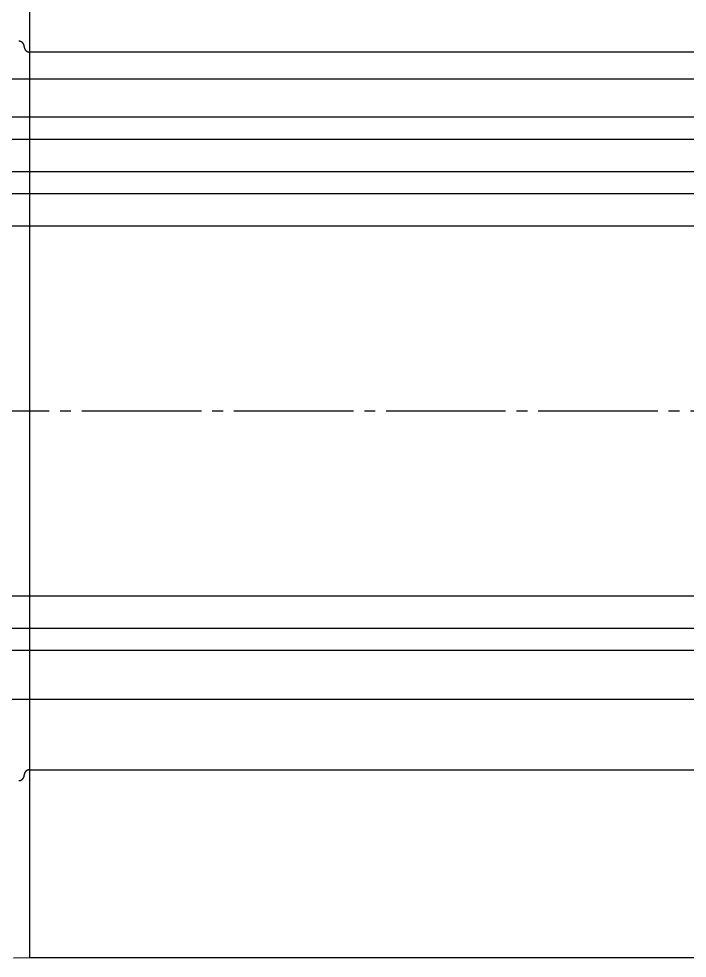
# Model space of a CAD drawing. Extents: x 0 to 632, y 0 to 332.
# Drawn here: x 279.9 to 341.4, y 176.1 to 262.5 of the extents above; entities that cross this region are included whole.
import ezdxf

# ---------------------------------------------------------------- set-up
doc = ezdxf.new("R2010")
doc.units = 0
doc.linetypes.add('DASH_CENTER', pattern=[14, 11, -1, 1, -1])
doc.layers.get('0').update_dxf_attribs({"linetype": 'CONTINUOUS'})

msp = doc.modelspace()

# ---------------------------------------------------------------- linework, layer by layer
at = {"color": 7, "linetype": 'CONTINUOUS'}
for p, q in [((280.887, 276.79), (280.887, 176.173)), ((393.387, 259.482), (280.887, 259.482)), ((393.387, 256.982), (249.587, 256.982)), ((393.387, 253.482), (249.587, 253.482)), ((249.587, 251.482), (393.387, 251.482)), ((393.387, 248.482), (249.587, 248.482)), ((249.587, 246.482), (393.387, 246.482)), ((393.387, 243.482), (249.587, 243.482)), ((249.587, 209.482), (393.387, 209.482)), ((393.387, 206.482), (249.587, 206.482)), ((249.587, 204.482), (393.387, 204.482)), ((249.587, 199.982), (393.387, 199.982)), ((280.887, 193.482), (393.387, 193.482)), ((280.887, 176.173), (279.387, 176.147)), ((393.387, 176.182), (280.887, 176.182))]:
    msp.add_line(p, q, dxfattribs=at)
at = {"color": 1, "linetype": 'DASH_CENTER'}
msp.add_line((201.687, 226.482), (463.387, 226.482), dxfattribs=at)
at = {"color": 7, "linetype": 'CONTINUOUS'}
for points in [[(280.387, 259.982, 0), (280.387, 259.988, 0), (280.387, 259.994, 0), (280.387, 260, 0), (280.386, 260.006, 0), (280.386, 260.012, 0), (280.386, 260.018, 0), (280.385, 260.025, 0), (280.384, 260.031, 0), (280.384, 260.037, 0), (280.383, 260.043, 0), (280.382, 260.049, 0), (280.381, 260.055, 0), (280.381, 260.061, 0), (280.38, 260.067, 0), (280.378, 260.073, 0), (280.377, 260.079, 0), (280.376, 260.085, 0), (280.375, 260.091, 0), (280.373, 260.097, 0), (280.372, 260.103, 0), (280.37, 260.109, 0), (280.369, 260.115, 0), (280.367, 260.121, 0), (280.365, 260.127, 0), (280.364, 260.133, 0), (280.362, 260.138, 0), (280.36, 260.144, 0), (280.358, 260.15, 0), (280.356, 260.156, 0), (280.353, 260.162, 0), (280.351, 260.167, 0), (280.349, 260.173, 0), (280.346, 260.179, 0), (280.344, 260.184, 0), (280.341, 260.19, 0), (280.339, 260.195, 0), (280.336, 260.201, 0), (280.334, 260.206, 0), (280.331, 260.212, 0), (280.328, 260.217, 0), (280.325, 260.223, 0), (280.322, 260.228, 0), (280.319, 260.233, 0), (280.316, 260.239, 0), (280.313, 260.244, 0), (280.309, 260.249, 0), (280.306, 260.254, 0), (280.303, 260.259, 0), (280.299, 260.265, 0), (280.296, 260.27, 0), (280.292, 260.275, 0), (280.289, 260.279, 0), (280.285, 260.284, 0), (280.281, 260.289, 0), (280.277, 260.294, 0), (280.273, 260.299, 0), (280.269, 260.304, 0), (280.266, 260.308, 0), (280.261, 260.313, 0), (280.257, 260.317, 0), (280.253, 260.322, 0), (280.249, 260.326, 0), (280.245, 260.331, 0), (280.24, 260.335, 0), (280.236, 260.34, 0), (280.232, 260.344, 0), (280.227, 260.348, 0), (280.223, 260.352, 0), (280.218, 260.356, 0), (280.213, 260.36, 0), (280.209, 260.364, 0), (280.204, 260.368, 0), (280.199, 260.372, 0), (280.195, 260.376, 0), (280.19, 260.38, 0), (280.185, 260.383, 0), (280.18, 260.387, 0), (280.175, 260.39, 0), (280.17, 260.394, 0), (280.165, 260.397, 0), (280.16, 260.401, 0), (280.154, 260.404, 0), (280.149, 260.407, 0), (280.144, 260.411, 0), (280.139, 260.414, 0), (280.133, 260.417, 0), (280.128, 260.42, 0), (280.123, 260.423, 0), (280.117, 260.425, 0), (280.112, 260.428, 0), (280.106, 260.431, 0), (280.101, 260.434, 0), (280.095, 260.436, 0), (280.09, 260.439, 0), (280.084, 260.441, 0), (280.078, 260.444, 0), (280.073, 260.446, 0), (280.067, 260.448, 0), (280.061, 260.45, 0), (280.055, 260.452, 0), (280.05, 260.454, 0), (280.044, 260.456, 0), (280.038, 260.458, 0), (280.032, 260.46, 0), (280.026, 260.462, 0), (280.02, 260.464, 0), (280.014, 260.465, 0), (280.008, 260.467, 0), (280.002, 260.468, 0), (279.996, 260.469, 0), (279.99, 260.471, 0), (279.984, 260.472, 0), (279.978, 260.473, 0), (279.972, 260.474, 0), (279.966, 260.475, 0), (279.96, 260.476, 0), (279.954, 260.477, 0), (279.948, 260.478, 0), (279.942, 260.479, 0), (279.936, 260.479, 0), (279.93, 260.48, 0), (279.924, 260.48, 0), (279.918, 260.481, 0), (279.911, 260.481, 0), (279.905, 260.481, 0), (279.899, 260.481, 0), (279.893, 260.482, 0), (279.887, 260.482, 0)], [(280.387, 259.982, 0), (280.387, 259.976, 0), (280.387, 259.969, 0), (280.387, 259.963, 0), (280.388, 259.957, 0), (280.388, 259.951, 0), (280.388, 259.945, 0), (280.389, 259.939, 0), (280.389, 259.933, 0), (280.39, 259.927, 0), (280.391, 259.92, 0), (280.391, 259.914, 0), (280.392, 259.908, 0), (280.393, 259.902, 0), (280.394, 259.896, 0), (280.395, 259.89, 0), (280.397, 259.884, 0), (280.398, 259.878, 0), (280.399, 259.872, 0), (280.4, 259.866, 0), (280.402, 259.86, 0), (280.403, 259.854, 0), (280.405, 259.848, 0), (280.407, 259.842, 0), (280.408, 259.836, 0), (280.41, 259.831, 0), (280.412, 259.825, 0), (280.414, 259.819, 0), (280.416, 259.813, 0), (280.418, 259.807, 0), (280.42, 259.802, 0), (280.423, 259.796, 0), (280.425, 259.79, 0), (280.427, 259.785, 0), (280.43, 259.779, 0), (280.432, 259.773, 0), (280.435, 259.768, 0), (280.438, 259.762, 0), (280.44, 259.757, 0), (280.443, 259.751, 0), (280.446, 259.746, 0), (280.449, 259.741, 0), (280.452, 259.735, 0), (280.455, 259.73, 0), (280.458, 259.725, 0), (280.461, 259.719, 0), (280.464, 259.714, 0), (280.468, 259.709, 0), (280.471, 259.704, 0), (280.475, 259.699, 0), (280.478, 259.694, 0), (280.482, 259.689, 0), (280.485, 259.684, 0), (280.489, 259.679, 0), (280.493, 259.674, 0), (280.497, 259.669, 0), (280.5, 259.664, 0), (280.504, 259.66, 0), (280.508, 259.655, 0), (280.512, 259.65, 0), (280.516, 259.646, 0), (280.521, 259.641, 0), (280.525, 259.637, 0), (280.529, 259.632, 0), (280.533, 259.628, 0), (280.538, 259.624, 0), (280.542, 259.62, 0), (280.547, 259.615, 0), (280.551, 259.611, 0), (280.556, 259.607, 0), (280.56, 259.603, 0), (280.565, 259.599, 0), (280.57, 259.595, 0), (280.574, 259.591, 0), (280.579, 259.587, 0), (280.584, 259.584, 0), (280.589, 259.58, 0), (280.594, 259.576, 0), (280.599, 259.573, 0), (280.604, 259.569, 0), (280.609, 259.566, 0), (280.614, 259.563, 0), (280.619, 259.559, 0), (280.625, 259.556, 0), (280.63, 259.553, 0), (280.635, 259.55, 0), (280.64, 259.547, 0), (280.646, 259.544, 0), (280.651, 259.541, 0), (280.657, 259.538, 0), (280.662, 259.535, 0), (280.668, 259.532, 0), (280.673, 259.53, 0), (280.679, 259.527, 0), (280.684, 259.525, 0), (280.69, 259.522, 0), (280.696, 259.52, 0), (280.701, 259.517, 0), (280.707, 259.515, 0), (280.713, 259.513, 0), (280.718, 259.511, 0), (280.724, 259.509, 0), (280.73, 259.507, 0), (280.736, 259.505, 0), (280.742, 259.503, 0), (280.748, 259.501, 0), (280.754, 259.5, 0), (280.759, 259.498, 0), (280.765, 259.497, 0), (280.771, 259.495, 0), (280.777, 259.494, 0), (280.783, 259.492, 0), (280.789, 259.491, 0), (280.795, 259.49, 0), (280.801, 259.489, 0), (280.807, 259.488, 0), (280.814, 259.487, 0), (280.82, 259.486, 0), (280.826, 259.485, 0), (280.832, 259.485, 0), (280.838, 259.484, 0), (280.844, 259.483, 0), (280.85, 259.483, 0), (280.856, 259.483, 0), (280.862, 259.482, 0), (280.869, 259.482, 0), (280.875, 259.482, 0), (280.881, 259.482, 0), (280.887, 259.482, 0)], [(279.887, 192.482, 0), (279.893, 192.482, 0), (279.899, 192.482, 0), (279.905, 192.482, 0), (279.911, 192.482, 0), (279.918, 192.483, 0), (279.924, 192.483, 0), (279.93, 192.483, 0), (279.936, 192.484, 0), (279.942, 192.485, 0), (279.948, 192.485, 0), (279.954, 192.486, 0), (279.96, 192.487, 0), (279.966, 192.488, 0), (279.972, 192.489, 0), (279.978, 192.49, 0), (279.984, 192.491, 0), (279.99, 192.492, 0), (279.996, 192.494, 0), (280.002, 192.495, 0), (280.008, 192.497, 0), (280.014, 192.498, 0), (280.02, 192.5, 0), (280.026, 192.501, 0), (280.032, 192.503, 0), (280.038, 192.505, 0), (280.044, 192.507, 0), (280.05, 192.509, 0), (280.055, 192.511, 0), (280.061, 192.513, 0), (280.067, 192.515, 0), (280.073, 192.517, 0), (280.078, 192.52, 0), (280.084, 192.522, 0), (280.09, 192.525, 0), (280.095, 192.527, 0), (280.101, 192.53, 0), (280.106, 192.532, 0), (280.112, 192.535, 0), (280.117, 192.538, 0), (280.123, 192.541, 0), (280.128, 192.544, 0), (280.133, 192.547, 0), (280.139, 192.55, 0), (280.144, 192.553, 0), (280.149, 192.556, 0), (280.154, 192.559, 0), (280.16, 192.563, 0), (280.165, 192.566, 0), (280.17, 192.569, 0), (280.175, 192.573, 0), (280.18, 192.576, 0), (280.185, 192.58, 0), (280.19, 192.584, 0), (280.195, 192.587, 0), (280.199, 192.591, 0), (280.204, 192.595, 0), (280.209, 192.599, 0), (280.213, 192.603, 0), (280.218, 192.607, 0), (280.223, 192.611, 0), (280.227, 192.615, 0), (280.232, 192.62, 0), (280.236, 192.624, 0), (280.24, 192.628, 0), (280.245, 192.632, 0), (280.249, 192.637, 0), (280.253, 192.641, 0), (280.257, 192.646, 0), (280.261, 192.65, 0), (280.266, 192.655, 0), (280.269, 192.66, 0), (280.273, 192.664, 0), (280.277, 192.669, 0), (280.281, 192.674, 0), (280.285, 192.679, 0), (280.289, 192.684, 0), (280.292, 192.689, 0), (280.296, 192.694, 0), (280.299, 192.699, 0), (280.303, 192.704, 0), (280.306, 192.709, 0), (280.309, 192.714, 0), (280.313, 192.719, 0), (280.316, 192.725, 0), (280.319, 192.73, 0), (280.322, 192.735, 0), (280.325, 192.741, 0), (280.328, 192.746, 0), (280.331, 192.751, 0), (280.334, 192.757, 0), (280.336, 192.762, 0), (280.339, 192.768, 0), (280.341, 192.773, 0), (280.344, 192.779, 0), (280.346, 192.785, 0), (280.349, 192.79, 0), (280.351, 192.796, 0), (280.353, 192.802, 0), (280.356, 192.807, 0), (280.358, 192.813, 0), (280.36, 192.819, 0), (280.362, 192.825, 0), (280.364, 192.831, 0), (280.365, 192.836, 0), (280.367, 192.842, 0), (280.369, 192.848, 0), (280.37, 192.854, 0), (280.372, 192.86, 0), (280.373, 192.866, 0), (280.375, 192.872, 0), (280.376, 192.878, 0), (280.377, 192.884, 0), (280.378, 192.89, 0), (280.38, 192.896, 0), (280.381, 192.902, 0), (280.381, 192.908, 0), (280.382, 192.914, 0), (280.383, 192.92, 0), (280.384, 192.927, 0), (280.384, 192.933, 0), (280.385, 192.939, 0), (280.386, 192.945, 0), (280.386, 192.951, 0), (280.386, 192.957, 0), (280.387, 192.963, 0), (280.387, 192.969, 0), (280.387, 192.976, 0), (280.387, 192.982, 0)], [(280.887, 193.482, 0), (280.881, 193.482, 0), (280.875, 193.481, 0), (280.869, 193.481, 0), (280.862, 193.481, 0), (280.856, 193.481, 0), (280.85, 193.48, 0), (280.844, 193.48, 0), (280.838, 193.479, 0), (280.832, 193.479, 0), (280.826, 193.478, 0), (280.82, 193.477, 0), (280.814, 193.476, 0), (280.807, 193.475, 0), (280.801, 193.474, 0), (280.795, 193.473, 0), (280.789, 193.472, 0), (280.783, 193.471, 0), (280.777, 193.469, 0), (280.771, 193.468, 0), (280.765, 193.467, 0), (280.759, 193.465, 0), (280.754, 193.464, 0), (280.748, 193.462, 0), (280.742, 193.46, 0), (280.736, 193.458, 0), (280.73, 193.456, 0), (280.724, 193.454, 0), (280.718, 193.452, 0), (280.713, 193.45, 0), (280.707, 193.448, 0), (280.701, 193.446, 0), (280.696, 193.444, 0), (280.69, 193.441, 0), (280.684, 193.439, 0), (280.679, 193.436, 0), (280.673, 193.434, 0), (280.668, 193.431, 0), (280.662, 193.428, 0), (280.657, 193.425, 0), (280.651, 193.423, 0), (280.646, 193.42, 0), (280.64, 193.417, 0), (280.635, 193.414, 0), (280.63, 193.411, 0), (280.625, 193.407, 0), (280.619, 193.404, 0), (280.614, 193.401, 0), (280.609, 193.397, 0), (280.604, 193.394, 0), (280.599, 193.39, 0), (280.594, 193.387, 0), (280.589, 193.383, 0), (280.584, 193.38, 0), (280.579, 193.376, 0), (280.574, 193.372, 0), (280.57, 193.368, 0), (280.565, 193.364, 0), (280.56, 193.36, 0), (280.556, 193.356, 0), (280.551, 193.352, 0), (280.547, 193.348, 0), (280.542, 193.344, 0), (280.538, 193.34, 0), (280.533, 193.335, 0), (280.529, 193.331, 0), (280.525, 193.326, 0), (280.521, 193.322, 0), (280.516, 193.317, 0), (280.512, 193.313, 0), (280.508, 193.308, 0), (280.504, 193.304, 0), (280.5, 193.299, 0), (280.497, 193.294, 0), (280.493, 193.289, 0), (280.489, 193.284, 0), (280.485, 193.279, 0), (280.482, 193.275, 0), (280.478, 193.27, 0), (280.475, 193.265, 0), (280.471, 193.259, 0), (280.468, 193.254, 0), (280.464, 193.249, 0), (280.461, 193.244, 0), (280.458, 193.239, 0), (280.455, 193.233, 0), (280.452, 193.228, 0), (280.449, 193.223, 0), (280.446, 193.217, 0), (280.443, 193.212, 0), (280.44, 193.206, 0), (280.438, 193.201, 0), (280.435, 193.195, 0), (280.432, 193.19, 0), (280.43, 193.184, 0), (280.427, 193.179, 0), (280.425, 193.173, 0), (280.423, 193.167, 0), (280.42, 193.162, 0), (280.418, 193.156, 0), (280.416, 193.15, 0), (280.414, 193.144, 0), (280.412, 193.138, 0), (280.41, 193.133, 0), (280.408, 193.127, 0), (280.407, 193.121, 0), (280.405, 193.115, 0), (280.403, 193.109, 0), (280.402, 193.103, 0), (280.4, 193.097, 0), (280.399, 193.091, 0), (280.398, 193.085, 0), (280.397, 193.079, 0), (280.395, 193.073, 0), (280.394, 193.067, 0), (280.393, 193.061, 0), (280.392, 193.055, 0), (280.391, 193.049, 0), (280.391, 193.043, 0), (280.39, 193.037, 0), (280.389, 193.031, 0), (280.389, 193.025, 0), (280.388, 193.018, 0), (280.388, 193.012, 0), (280.388, 193.006, 0), (280.387, 193, 0), (280.387, 192.994, 0), (280.387, 192.988, 0), (280.387, 192.982, 0)]]:
    msp.add_polyline3d(points, dxfattribs=at)

doc.saveas('drawing.dxf')
